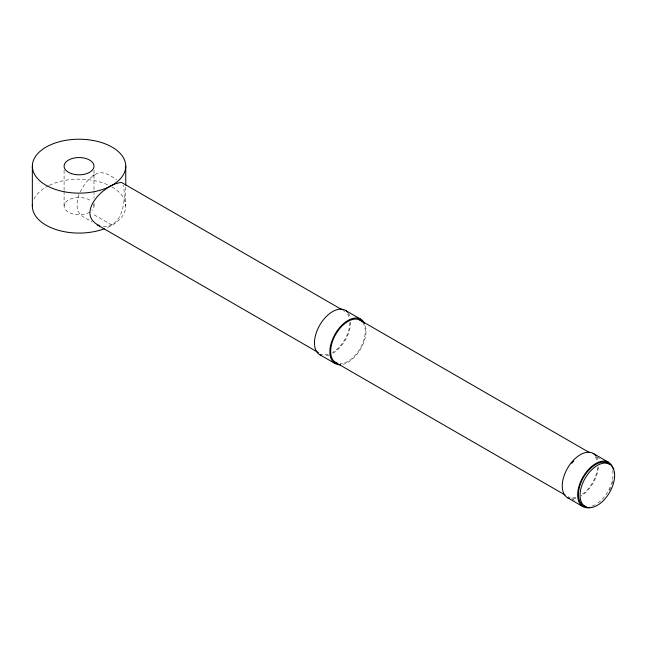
<?xml version="1.0" encoding="UTF-8"?>
<svg xmlns="http://www.w3.org/2000/svg" width="647" height="647" viewBox="0 0 647 647"><rect width="100%" height="100%" fill="white"/><g stroke="black" fill="none" stroke-linecap="round" stroke-linejoin="round"><path stroke-width="0.49" stroke-dasharray="3.23 2.43" d="M79.007 194.561C77.252 199.405 76.483 204.654 77.567 209.741C79.306 216.599 86.981 218.403 92.149 221.945M80.082 191.957L85.622 182.632L92.028 176.599M103.326 226.814C123.124 226.676 125.922 200.117 123.488 185.155M95.166 174.585C102.582 169.668 110.33 175.741 116.597 179.591M596.857 456.863L600.279 458.836M94.268 214.893L112.077 225.18M571.552 498.724L574.965 500.697M125.753 187.145L125.753 206.11M94.009 170.177L94.009 174.164M94.009 175.167L94.009 190.137M94.009 191.14L94.009 198.128M94.009 203.118L94.009 206.11M64.093 170.177L64.093 190.137M64.093 191.14L64.093 206.11M362.927 322.772A24.449 14.121 -60 0 1 360.492 347.9A24.449 14.121 -60 0 1 340.104 363.719M348.24 313.011A25.597 14.776 -60 0 1 350.051 317.006M350.666 322.06A25.597 14.776 -60 0 1 332.566 353.416M329.42 354.912A25.597 14.776 -60 0 1 325.206 355.858M365.442 325.894A25.597 14.776 -60 0 1 343.274 364.293M347.544 313.884A24.449 14.121 -60 0 1 349.76 320.5M349.857 322.529A24.449 14.121 -60 0 1 332.566 352.478M328.094 354.378A24.449 14.121 -60 0 1 321.163 354.103M343.096 310.6A24.449 14.121 -60 0 1 344.794 311.336M112.077 187.048A46.705 26.964 0 0 1 106.132 228.076M33.943 199.13A46.705 26.964 0 0 1 48.46 185.738M49.309 185.325A46.705 26.964 0 0 1 110.475 186.166M93.783 204.614A14.962 8.637 0 0 1 92.003 210.429M89.626 212.216A14.962 8.637 0 0 1 67.878 211.852A14.962 8.637 0 0 1 69.779 199.341A14.962 8.637 0 0 1 91.308 201.16M596.477 456.766A25.597 14.776 -60 0 1 597.836 460.066M598.386 466.98A25.597 14.776 -60 0 1 581.143 495.998M575.668 498.465A25.597 14.776 -60 0 1 572.134 498.942M613.041 480.624A25.597 14.776 -60 0 1 612.046 484.118M610.703 487.587A25.597 14.776 -60 0 1 608.544 491.841M612.652 470.539A24.449 14.121 -60 0 1 595.741 504.417M594.844 504.911A24.449 14.121 -60 0 1 591.269 506.326M595.329 456.944A24.449 14.121 -60 0 1 597.06 460.761M597.577 467.36A24.449 14.121 -60 0 1 580.359 495.537M575.879 497.438A24.449 14.121 -60 0 1 568.131 496.75"/><path stroke-width="0.97" d="M92.78 176.057L94.268 174.965M342.012 309.727L121.652 182.511C105.073 183.028 74.041 213.761 99.735 225.843M345.369 310.342L360.751 319.23M593.153 453.401L608.544 462.29M358.624 319.319L589.474 452.601M606.085 462.193L609.587 464.214A24.449 14.121 -60 0 1 601.831 502.088A24.449 14.121 -60 0 1 580.658 489.868A24.449 14.121 -60 0 1 609.587 464.214M97.204 224.857L318.429 352.583M334.175 361.673L565.025 494.955M581.637 504.547L585.131 506.569M319.772 354.677L335.154 363.565M567.556 497.737L582.947 506.625M125.753 166.182A46.705 26.964 0 0 1 55.699 189.531A46.705 26.964 0 0 1 55.699 142.833A46.705 26.964 0 0 1 125.753 166.182L125.753 185.147M32.35 166.182L32.35 206.11M340.589 364.738A25.597 14.776 -60 0 1 335.154 334.006A25.597 14.776 -60 0 1 364.487 323.346M321.551 355.454A25.597 14.776 -60 0 1 320.2 324.398A25.597 14.776 -60 0 1 347.617 312.218M337.427 363.315A24.449 14.121 -60 0 1 336.141 333.65A24.449 14.121 -60 0 1 362.336 322.012M104.288 228.795A46.705 26.964 0 0 1 55.343 229.345A46.705 26.964 0 0 1 32.447 204.355M591.059 507.345A25.597 14.776 -60 0 1 582.947 477.065A25.597 14.776 -60 0 1 613.227 468.954M569.336 498.513A25.597 14.776 -60 0 1 568.422 466.746A25.597 14.776 -60 0 1 596.033 456.07M586.142 506.601A24.449 14.121 -60 0 1 582.373 479.508A24.449 14.121 -60 0 1 607.97 463.276M571.713 463.276A24.449 14.121 -60 0 1 573.735 460.947M71.574 173.663A14.962 8.637 0 0 0 94.009 166.182A14.962 8.637 0 0 0 71.574 158.701A14.962 8.637 0 0 0 71.574 173.663"/></g></svg>
